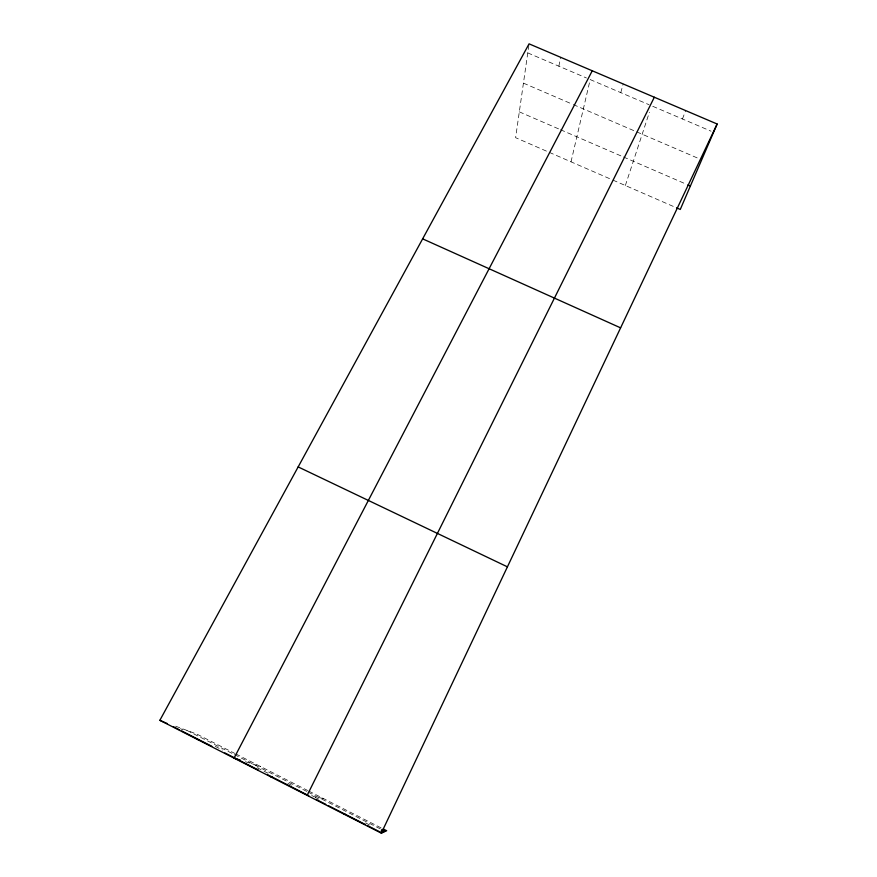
<?xml version="1.0" encoding="UTF-8"?>
<svg xmlns="http://www.w3.org/2000/svg" width="877" height="877" viewBox="0 0 877 877"><rect width="100%" height="100%" fill="white"/><g stroke="black" fill="none" stroke-linecap="round" stroke-linejoin="round"><path stroke-width="0.66" stroke-dasharray="4.38 3.29" d="M528.886 45.144L515.61 137.678L548.07 151.831M558.89 66.203L560.567 57.279M571.015 161.828L590.199 79.577L649.068 104.725M620.773 92.633L623.196 83.973M625.356 185.507L649.408 112.234M682.459 118.987L685.639 110.579M323.328 798.476L314.032 796.689L311.664 795.483M245.407 761.729L260.721 766.608M175.652 726.211L197.029 734.181L234.696 753.354M527.768 52.905L586.45 77.976M652.762 106.303L711.083 131.21M523.437 83.129L572.089 104.067M573.339 104.604L697.96 158.222M519.316 111.861L559.296 129.182M560.546 129.73L622.242 156.457M623.47 156.983L686.669 184.356M549.276 152.357L611.729 179.577M612.968 180.114L675.268 207.268M235.88 753.957L307.63 790.484M308.836 791.098L381.999 828.348M186.987 730.442L233.271 754.001M234.455 754.604L306.807 791.449M308.024 792.063L380.508 828.973M180.454 728.644L182.844 729.872M215.238 746.371L222.473 750.054M257.191 767.737L268.987 773.744M287.908 783.38L291.471 785.2M315.227 797.303L318.811 799.122M365.556 822.933L370.368 825.378"/><path stroke-width="1.32" d="M383.183 828.94L386.713 830.738L381.298 833.15L159.855 720.313L529.072 43.85L717.145 124.008L680.267 209.45L676.518 207.805M381.298 833.15L717.145 124.008M307.147 795.362L654.33 97.237M592.26 70.785L234.071 758.123L240.43 760.151M344.091 814.185L345.165 814.229M270.478 776.682L272.604 777.252M196.832 739.147L199.989 740.254L181.758 730.969M159.855 720.313L167.178 723.536M687.908 184.894L690.396 185.979M422.637 238.851L620.598 327.855M298.169 466.915L507.421 566.849M381.692 829.576L385.255 831.385M381.199 830.903L383.611 832.12M173.251 726.638L179.325 729.73M201.173 740.857L211.828 746.294M224.863 752.926L258.244 769.94M267.814 774.819L308.748 795.669M316.038 799.385L325.751 804.33M328.173 805.568L365.281 824.468M367.638 825.674L381.835 832.909"/></g></svg>
